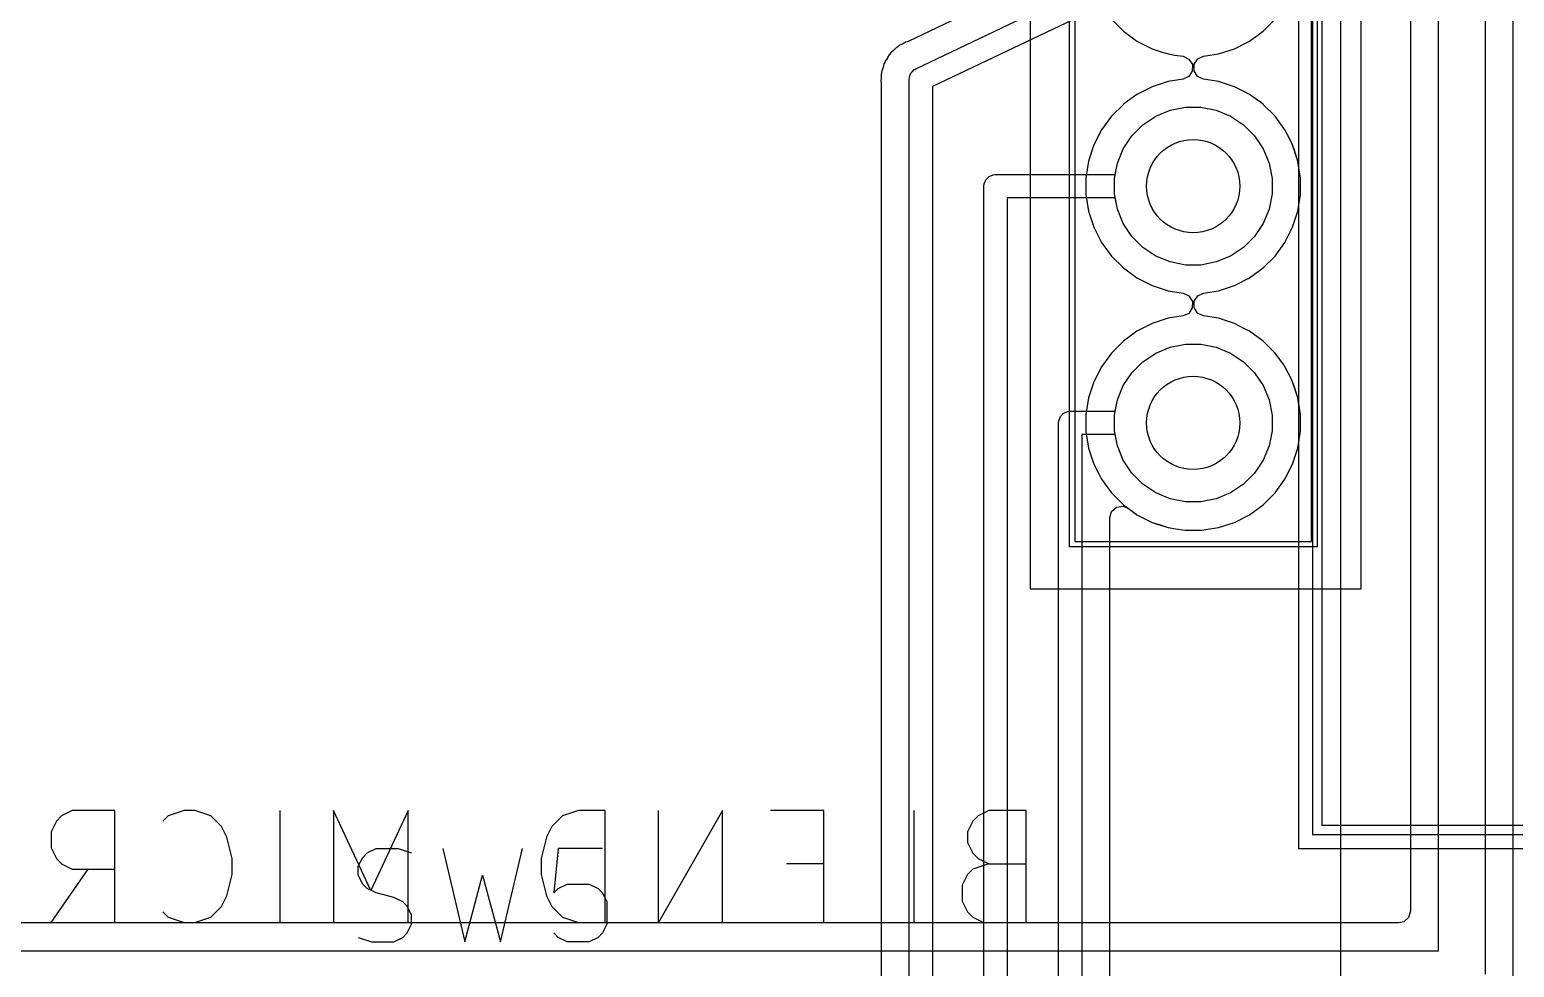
# Model space of a CAD drawing. Extents: x 0 to 96, y -64 to 1.6.
# Drawn here: x 43.14 to 59.06, y -40.53 to -30.47 of the extents above; entities that cross this region are included whole.
import ezdxf

# ---------------------------------------------------------------- set-up
doc = ezdxf.new("R2010")
doc.units = 0
for name, color, linetype in [('BLACK', 7, 'CONTINUOUS'), ('GRAY2', 8, 'CONTINUOUS'), ('GRAY3', 9, 'CONTINUOUS'), ('LORANGE', 41, 'CONTINUOUS'), ('LYELLOW', 51, 'CONTINUOUS'), ('WHITE', 7, 'CONTINUOUS')]:
    doc.layers.add(name, color=color, linetype=linetype)

msp = doc.modelspace()

# ---------------------------------------------------------------- linework, layer by layer
at = {"layer": 'BLACK', "linetype": 'CONTINUOUS'}
for p, q in [((59.0505, -32), (59.0505, -4.134525)), ((58.75, -4.207), (58.75, -40.6)), ((58.25, -40.35), (58.25, -4.457)), ((57.9495, -4.8815), (57.9495, -39.9255)), ((54.398891, -29.718097), (52.562375, -30.594214)), ((52.646179, -30.88718), (54.807568, -29.856078)), ((54.918715, -30.080046), (52.825, -31.078863)), ((54.742445, -30.356499), (54.8705, -30.484554)), ((56.369501, -30.484553), (56.497553, -30.356501)), ((56.369501, -30.484553), (56.497553, -30.356501)), ((54.8705, -30.484554), (54.870505, -30.484558)), ((54.870505, -30.484558), (54.96817, -30.555515)), ((54.96817, -30.555515), (55.017006, -30.590996)), ((56.222994, -30.590996), (56.369501, -30.484553)), ((56.222994, -30.590996), (56.369501, -30.484553)), ((52.377922, -30.717393), (52.363422, -30.734828)), ((52.381046, -30.712847), (52.377922, -30.717393)), ((52.381047, -30.712846), (52.381046, -30.712847)), ((52.407228, -30.69048), (52.381047, -30.712846)), ((52.40723, -30.69048), (52.407228, -30.69048)), ((52.41094, -30.68731), (52.40723, -30.69048)), ((52.438737, -30.659515), (52.41094, -30.68731)), ((52.453377, -30.651062), (52.438737, -30.659515)), ((52.462033, -30.643668), (52.453377, -30.651062)), ((52.466234, -30.640079), (52.462033, -30.643668)), ((52.497334, -30.625242), (52.466234, -30.640079)), ((52.501736, -30.62314), (52.497332, -30.625242)), ((52.497332, -30.625242), (52.497334, -30.625242)), ((52.535763, -30.603497), (52.501736, -30.62314)), ((52.552085, -30.599122), (52.535763, -30.603497)), ((52.562375, -30.594214), (52.552085, -30.599122)), ((55.017006, -30.590996), (55.122484, -30.64474)), ((55.122484, -30.64474), (55.17836, -30.673211)), ((55.17836, -30.673211), (55.178363, -30.673212)), ((55.178363, -30.673212), (55.264476, -30.701191)), ((55.264476, -30.701191), (55.350591, -30.729171)), ((55.889409, -30.729171), (56.061639, -30.673211)), ((55.889409, -30.729171), (56.061639, -30.673211)), ((56.061639, -30.673211), (56.222994, -30.590996)), ((56.061639, -30.673211), (56.222994, -30.590996)), ((52.29332, -30.873741), (52.280201, -30.910798)), ((52.294579, -30.869041), (52.29332, -30.873741)), ((52.303496, -30.835764), (52.294579, -30.869041)), ((52.303497, -30.835762), (52.303496, -30.835764)), ((52.306256, -30.830983), (52.303497, -30.835762)), ((52.306257, -30.830979), (52.306256, -30.830983)), ((52.311953, -30.821113), (52.306257, -30.830979)), ((52.317593, -30.805185), (52.311953, -30.821113)), ((52.339844, -30.772804), (52.317593, -30.805185)), ((52.342288, -30.768572), (52.339844, -30.772804)), ((52.342289, -30.768573), (52.342288, -30.768572)), ((52.359516, -30.738734), (52.342289, -30.768573)), ((52.363422, -30.734828), (52.359516, -30.738734)), ((55.350591, -30.729171), (55.423639, -30.74074)), ((55.423639, -30.74074), (55.510678, -30.754527)), ((55.510678, -30.754527), (55.573813, -30.784456)), ((55.573813, -30.784456), (55.610744, -30.843768)), ((55.610744, -30.843768), (55.609746, -30.913631)), ((55.629255, -30.910232), (55.630253, -30.84037)), ((55.629255, -30.910232), (55.630253, -30.84037)), ((55.630253, -30.84037), (55.668863, -30.782137)), ((55.630253, -30.84037), (55.668863, -30.782137)), ((55.668863, -30.782137), (55.729321, -30.754527)), ((55.668863, -30.782137), (55.729321, -30.754527)), ((55.729321, -30.754527), (55.799425, -30.743422)), ((55.729321, -30.754527), (55.799425, -30.743422)), ((55.799425, -30.743422), (55.889409, -30.729171)), ((55.799425, -30.743422), (55.889409, -30.729171)), ((52.2745, -30.983296), (52.271418, -31.022489)), ((52.271418, -31.022489), (52.2745, -31.039112)), ((52.275927, -30.938655), (52.2745, -30.943982)), ((52.2745, -30.943982), (52.2745, -30.983296)), ((52.2745, -31.039112), (52.2745, -47.935815)), ((52.278875, -30.92765), (52.275927, -30.938653)), ((52.275927, -30.938653), (52.275927, -30.938655)), ((52.280201, -30.910798), (52.278875, -30.92765)), ((52.575, -31), (52.576456, -30.98521)), ((52.575, -47.985399), (52.575, -31)), ((52.576292, -30.982072), (52.576948, -30.980217)), ((52.576456, -30.98521), (52.576292, -30.982072)), ((52.576948, -30.980217), (52.577402, -30.975614)), ((52.577402, -30.975614), (52.585502, -30.956057)), ((52.585502, -30.956057), (52.59257, -30.936095)), ((52.59257, -30.936095), (52.594794, -30.933624)), ((52.594794, -30.933624), (52.596066, -30.930554)), ((52.596066, -30.930554), (52.611035, -30.915584)), ((52.611035, -30.915584), (52.625203, -30.899848)), ((52.625203, -30.899848), (52.629164, -30.897455)), ((52.629164, -30.897455), (52.630554, -30.896066)), ((52.630554, -30.896066), (52.633454, -30.894864)), ((52.633454, -30.894864), (52.646179, -30.88718)), ((55.350589, -31.024829), (55.178363, -31.080787)), ((55.510678, -30.999473), (55.350589, -31.024829)), ((55.571136, -30.971863), (55.510678, -30.999473)), ((55.609746, -30.913631), (55.571136, -30.971863)), ((55.666186, -30.969544), (55.629255, -30.910232)), ((55.666186, -30.969544), (55.629255, -30.910232)), ((55.729321, -30.999473), (55.666186, -30.969544)), ((55.729321, -30.999473), (55.666186, -30.969544)), ((55.88941, -31.024829), (55.729321, -30.999473)), ((55.88941, -31.024829), (55.729321, -30.999473)), ((56.061636, -31.080787), (55.88941, -31.024829)), ((56.061636, -31.080787), (55.88941, -31.024829)), ((52.825, -31.078863), (52.825, -48)), ((55.017002, -31.163006), (54.870505, -31.269441)), ((55.17836, -31.080788), (55.017002, -31.163006)), ((55.178363, -31.080787), (55.17836, -31.080788)), ((56.061639, -31.080788), (56.061636, -31.080787)), ((56.061639, -31.080788), (56.061636, -31.080787)), ((56.1713, -31.136664), (56.061639, -31.080788)), ((56.1713, -31.136664), (56.061639, -31.080788)), ((56.222994, -31.163004), (56.1713, -31.136664)), ((56.222994, -31.163004), (56.1713, -31.136664)), ((56.222996, -31.163005), (56.222994, -31.163004)), ((56.222996, -31.163005), (56.222994, -31.163004)), ((56.222997, -31.163006), (56.222996, -31.163005)), ((56.222997, -31.163006), (56.222996, -31.163005)), ((56.369494, -31.269441), (56.222997, -31.163006)), ((56.369494, -31.269441), (56.222997, -31.163006)), ((54.8705, -31.269445), (54.742445, -31.3975)), ((54.870505, -31.269441), (54.8705, -31.269445)), ((55.219313, -31.397367), (55.373258, -31.333601)), ((55.219313, -31.397367), (55.373258, -31.333601)), ((55.373258, -31.333601), (55.536685, -31.301093)), ((55.373258, -31.333601), (55.536685, -31.301093)), ((55.536685, -31.301093), (55.703315, -31.301093)), ((55.536685, -31.301093), (55.703315, -31.301093)), ((55.703315, -31.301093), (55.866742, -31.333601)), ((55.703315, -31.301093), (55.866742, -31.333601)), ((55.866742, -31.333601), (56.020687, -31.397367)), ((55.866742, -31.333601), (56.020687, -31.397367)), ((56.369499, -31.269445), (56.369494, -31.269441)), ((56.369499, -31.269445), (56.369494, -31.269441)), ((56.497554, -31.3975), (56.369499, -31.269445)), ((56.497554, -31.3975), (56.369499, -31.269445)), ((54.742441, -31.397505), (54.636006, -31.544002)), ((54.742445, -31.3975), (54.742441, -31.397505)), ((54.962941, -31.607766), (55.080766, -31.489941)), ((54.962941, -31.607766), (55.080766, -31.489941)), ((55.080766, -31.489941), (55.219313, -31.397367)), ((55.080766, -31.489941), (55.219313, -31.397367)), ((56.020687, -31.397367), (56.159234, -31.489941)), ((56.020687, -31.397367), (56.159234, -31.489941)), ((56.159234, -31.489941), (56.277059, -31.607766)), ((56.159234, -31.489941), (56.277059, -31.607766)), ((56.497558, -31.397505), (56.497554, -31.3975)), ((56.497558, -31.397505), (56.497554, -31.3975)), ((56.566768, -31.492766), (56.497558, -31.397505)), ((56.566768, -31.492766), (56.497558, -31.397505)), ((56.603996, -31.544006), (56.566768, -31.492766)), ((56.603996, -31.544006), (56.566768, -31.492766)), ((54.636006, -31.544002), (54.553788, -31.70536)), ((54.870367, -31.746313), (54.962941, -31.607766)), ((54.870367, -31.746313), (54.962941, -31.607766)), ((56.277059, -31.607766), (56.369633, -31.746313)), ((56.277059, -31.607766), (56.369633, -31.746313)), ((56.65774, -31.649484), (56.603996, -31.544006)), ((56.65774, -31.649484), (56.603996, -31.544006)), ((56.686211, -31.70536), (56.65774, -31.649484)), ((56.686211, -31.70536), (56.65774, -31.649484)), ((54.553787, -31.705363), (54.497829, -31.877589)), ((54.553788, -31.70536), (54.553787, -31.705363)), ((54.806601, -31.900258), (54.870367, -31.746313)), ((54.806601, -31.900258), (54.870367, -31.746313)), ((56.369633, -31.746313), (56.433399, -31.900258)), ((56.369633, -31.746313), (56.433399, -31.900258)), ((56.686212, -31.705363), (56.686211, -31.70536)), ((56.686211, -31.705361), (56.686211, -31.70536)), ((56.742171, -31.877591), (56.686211, -31.705361)), ((56.700877, -31.7505), (56.686212, -31.705363)), ((56.742171, -31.877591), (56.700877, -31.7505)), ((54.497829, -31.877589), (54.4695, -32.056448)), ((54.774093, -32.063685), (54.806601, -31.900258)), ((54.782385, -32.022), (54.806601, -31.900258)), ((56.433399, -31.900258), (56.465907, -32.063685)), ((56.433399, -31.900258), (56.465907, -32.063685)), ((56.743461, -31.885737), (56.742171, -31.877591)), ((56.754019, -31.952397), (56.742171, -31.877591)), ((56.7705, -32.056448), (56.743461, -31.885737)), ((56.7705, -32.056448), (56.754019, -31.952397)), ((53.375, -32.147), (53.377402, -32.122614)), ((53.375, -54.747745), (53.375, -32.147)), ((53.377402, -32.122614), (53.396066, -32.077554)), ((53.396066, -32.077554), (53.430554, -32.043066)), ((53.430554, -32.043066), (53.475614, -32.024402)), ((53.475614, -32.024402), (53.5, -32.022)), ((53.5, -32.022), (54.782385, -32.022)), ((54.4695, -32.056448), (54.4695, -32.237551)), ((54.774093, -32.230315), (54.774093, -32.063685)), ((56.465907, -32.063685), (56.465907, -32.230315)), ((56.465907, -32.063685), (56.465907, -32.230315)), ((56.7705, -32.237551), (56.7705, -32.056448)), ((56.7705, -32.237551), (56.7705, -32.056448)), ((59.0505, -35.689778), (59.0505, -32)), ((54.782385, -32.272), (53.625, -32.272)), ((53.625, -32.272), (53.625, -54.95)), ((54.4695, -32.237551), (54.497829, -32.41641)), ((54.806601, -32.393742), (54.774093, -32.230315)), ((54.806601, -32.393742), (54.782385, -32.272)), ((56.465907, -32.230315), (56.433399, -32.393742)), ((56.465907, -32.230315), (56.433399, -32.393742)), ((56.756765, -32.324259), (56.7705, -32.237551)), ((56.756765, -32.324259), (56.7705, -32.237551)), ((54.497829, -32.41641), (54.553787, -32.588636)), ((54.870367, -32.547687), (54.806601, -32.393742)), ((54.870367, -32.547687), (54.806601, -32.393742)), ((56.433399, -32.393742), (56.369633, -32.547687)), ((56.433399, -32.393742), (56.369633, -32.547687)), ((56.686211, -32.588639), (56.742171, -32.416409)), ((56.686211, -32.588639), (56.742171, -32.416409)), ((56.742171, -32.416409), (56.756765, -32.324259)), ((56.742171, -32.416409), (56.756765, -32.324259)), ((54.553787, -32.588636), (54.553788, -32.588639)), ((54.553788, -32.588639), (54.636006, -32.749997)), ((54.962941, -32.686234), (54.870367, -32.547687)), ((54.962941, -32.686234), (54.870367, -32.547687)), ((56.369633, -32.547687), (56.277059, -32.686234)), ((56.369633, -32.547687), (56.277059, -32.686234)), ((56.603996, -32.749994), (56.686211, -32.588639)), ((56.603996, -32.749994), (56.686211, -32.588639)), ((54.636006, -32.749997), (54.742441, -32.896494)), ((55.080766, -32.804059), (54.962941, -32.686234)), ((55.080766, -32.804059), (54.962941, -32.686234)), ((56.277059, -32.686234), (56.159234, -32.804059)), ((56.277059, -32.686234), (56.159234, -32.804059)), ((56.497553, -32.896501), (56.603996, -32.749994)), ((56.497553, -32.896501), (56.603996, -32.749994)), ((54.742441, -32.896494), (54.742445, -32.896499)), ((54.742445, -32.896499), (54.8705, -33.024554)), ((55.219313, -32.896633), (55.080766, -32.804059)), ((55.219313, -32.896633), (55.080766, -32.804059)), ((55.373258, -32.960399), (55.219313, -32.896633)), ((55.373258, -32.960399), (55.219313, -32.896633)), ((56.020687, -32.896633), (55.866742, -32.960399)), ((56.020687, -32.896633), (55.866742, -32.960399)), ((56.159234, -32.804059), (56.020687, -32.896633)), ((56.159234, -32.804059), (56.020687, -32.896633)), ((56.369501, -33.024553), (56.497553, -32.896501)), ((56.369501, -33.024553), (56.497553, -32.896501)), ((54.8705, -33.024554), (54.870505, -33.024558)), ((54.870505, -33.024558), (54.998287, -33.117396)), ((55.536685, -32.992907), (55.373258, -32.960399)), ((55.536685, -32.992907), (55.373258, -32.960399)), ((55.703315, -32.992907), (55.536685, -32.992907)), ((55.703315, -32.992907), (55.536685, -32.992907)), ((55.866742, -32.960399), (55.703315, -32.992907)), ((55.866742, -32.960399), (55.703315, -32.992907)), ((56.222994, -33.130996), (56.369501, -33.024553)), ((56.222994, -33.130996), (56.369501, -33.024553)), ((54.998287, -33.117396), (55.017006, -33.130996)), ((55.017006, -33.130996), (55.122484, -33.18474)), ((55.122484, -33.18474), (55.17836, -33.213211)), ((55.17836, -33.213211), (55.178363, -33.213212)), ((55.178363, -33.213212), (55.264476, -33.241191)), ((55.264476, -33.241191), (55.350591, -33.269171)), ((55.350591, -33.269171), (55.423639, -33.28074)), ((55.799425, -33.283422), (55.889409, -33.269171)), ((55.799425, -33.283422), (55.889409, -33.269171)), ((55.889409, -33.269171), (56.061639, -33.213211)), ((55.889409, -33.269171), (56.061639, -33.213211)), ((56.061639, -33.213211), (56.222994, -33.130996)), ((56.061639, -33.213211), (56.222994, -33.130996)), ((55.423639, -33.28074), (55.510678, -33.294527)), ((55.510678, -33.294527), (55.573813, -33.324456)), ((55.573813, -33.324456), (55.610744, -33.383768)), ((55.610744, -33.383768), (55.609746, -33.453631)), ((55.629255, -33.450232), (55.630253, -33.38037)), ((55.629255, -33.450232), (55.630253, -33.38037)), ((55.630253, -33.38037), (55.668863, -33.322137)), ((55.630253, -33.38037), (55.668863, -33.322137)), ((55.668863, -33.322137), (55.729321, -33.294527)), ((55.668863, -33.322137), (55.729321, -33.294527)), ((55.729321, -33.294527), (55.799425, -33.283422)), ((55.729321, -33.294527), (55.799425, -33.283422)), ((55.350589, -33.564829), (55.178363, -33.620787)), ((55.510678, -33.539473), (55.350589, -33.564829)), ((55.571136, -33.511863), (55.510678, -33.539473)), ((55.609746, -33.453631), (55.571136, -33.511863)), ((55.666186, -33.509544), (55.629255, -33.450232)), ((55.666186, -33.509544), (55.629255, -33.450232)), ((55.729321, -33.539473), (55.666186, -33.509544)), ((55.729321, -33.539473), (55.666186, -33.509544)), ((55.88941, -33.564829), (55.729321, -33.539473)), ((55.88941, -33.564829), (55.729321, -33.539473)), ((56.061636, -33.620787), (55.88941, -33.564829)), ((56.061636, -33.620787), (55.88941, -33.564829)), ((55.017002, -33.703006), (54.870505, -33.809441)), ((55.17836, -33.620788), (55.017002, -33.703006)), ((55.178363, -33.620787), (55.17836, -33.620788)), ((56.061639, -33.620788), (56.061636, -33.620787)), ((56.061639, -33.620788), (56.061636, -33.620787)), ((56.1713, -33.676664), (56.061639, -33.620788)), ((56.1713, -33.676664), (56.061639, -33.620788)), ((56.222994, -33.703004), (56.1713, -33.676664)), ((56.222994, -33.703004), (56.1713, -33.676664)), ((56.222996, -33.703005), (56.222994, -33.703004)), ((56.222996, -33.703005), (56.222994, -33.703004)), ((56.222997, -33.703006), (56.222996, -33.703005)), ((56.222997, -33.703006), (56.222996, -33.703005)), ((56.369494, -33.809441), (56.222997, -33.703006)), ((56.369494, -33.809441), (56.222997, -33.703006)), ((54.8705, -33.809445), (54.742445, -33.9375)), ((54.870505, -33.809441), (54.8705, -33.809445)), ((55.219313, -33.937367), (55.373258, -33.873601)), ((55.219313, -33.937367), (55.373258, -33.873601)), ((55.373258, -33.873601), (55.536685, -33.841093)), ((55.373258, -33.873601), (55.536685, -33.841093)), ((55.536685, -33.841093), (55.703315, -33.841093)), ((55.536685, -33.841093), (55.703315, -33.841093)), ((55.703315, -33.841093), (55.866742, -33.873601)), ((55.703315, -33.841093), (55.866742, -33.873601)), ((55.866742, -33.873601), (56.020687, -33.937367)), ((55.866742, -33.873601), (56.020687, -33.937367)), ((56.369499, -33.809445), (56.369494, -33.809441)), ((56.369499, -33.809445), (56.369494, -33.809441)), ((56.497554, -33.9375), (56.369499, -33.809445)), ((56.497554, -33.9375), (56.369499, -33.809445)), ((54.742441, -33.937505), (54.636006, -34.084002)), ((54.742445, -33.9375), (54.742441, -33.937505)), ((54.962941, -34.147766), (55.080766, -34.029941)), ((54.962941, -34.147766), (55.080766, -34.029941)), ((55.080766, -34.029941), (55.219313, -33.937367)), ((55.080766, -34.029941), (55.219313, -33.937367)), ((56.020687, -33.937367), (56.159234, -34.029941)), ((56.020687, -33.937367), (56.159234, -34.029941)), ((56.159234, -34.029941), (56.277059, -34.147766)), ((56.159234, -34.029941), (56.277059, -34.147766)), ((56.497558, -33.937505), (56.497554, -33.9375)), ((56.497558, -33.937505), (56.497554, -33.9375)), ((56.590396, -34.065287), (56.497558, -33.937505)), ((56.590396, -34.065287), (56.497558, -33.937505)), ((56.603996, -34.084006), (56.590396, -34.065287)), ((56.603996, -34.084006), (56.590396, -34.065287)), ((54.636006, -34.084002), (54.553788, -34.24536)), ((54.870367, -34.286313), (54.962941, -34.147766)), ((54.870367, -34.286313), (54.962941, -34.147766)), ((56.277059, -34.147766), (56.369633, -34.286313)), ((56.277059, -34.147766), (56.369633, -34.286313)), ((56.65774, -34.189484), (56.603996, -34.084006)), ((56.65774, -34.189484), (56.603996, -34.084006)), ((56.686211, -34.24536), (56.65774, -34.189484)), ((56.686211, -34.24536), (56.65774, -34.189484)), ((54.553787, -34.245363), (54.497829, -34.417589)), ((54.553788, -34.24536), (54.553787, -34.245363)), ((54.806601, -34.440258), (54.870367, -34.286313)), ((54.806601, -34.440258), (54.870367, -34.286313)), ((56.369633, -34.286313), (56.433399, -34.440258)), ((56.369633, -34.286313), (56.433399, -34.440258)), ((56.686212, -34.245363), (56.686211, -34.24536)), ((56.686211, -34.245361), (56.686211, -34.24536)), ((56.742171, -34.417591), (56.686211, -34.245361)), ((56.705112, -34.303532), (56.686212, -34.245363)), ((56.742171, -34.417591), (56.705112, -34.303532)), ((54.497829, -34.417589), (54.4695, -34.596448)), ((54.774093, -34.603685), (54.806601, -34.440258)), ((54.782385, -34.562), (54.806601, -34.440258)), ((56.433399, -34.440258), (56.465907, -34.603685)), ((56.433399, -34.440258), (56.465907, -34.603685)), ((56.751734, -34.477972), (56.742171, -34.417591)), ((56.754019, -34.492397), (56.742171, -34.417591)), ((56.7705, -34.596448), (56.751734, -34.477972)), ((56.7705, -34.596448), (56.754019, -34.492397)), ((54.175, -34.687), (54.177402, -34.662614)), ((54.175, -56.075), (54.175, -34.687)), ((54.177402, -34.662614), (54.196066, -34.617554)), ((54.196066, -34.617554), (54.230554, -34.583066)), ((54.230554, -34.583066), (54.275614, -34.564402)), ((54.275614, -34.564402), (54.3, -34.562)), ((54.3, -34.562), (54.782385, -34.562)), ((54.4695, -34.596448), (54.4695, -34.777551)), ((54.774093, -34.770315), (54.774093, -34.603685)), ((56.465907, -34.603685), (56.465907, -34.770315)), ((56.465907, -34.603685), (56.465907, -34.770315)), ((56.7705, -34.777551), (56.7705, -34.596448)), ((56.7705, -34.777551), (56.7705, -34.596448)), ((54.782385, -34.812), (54.425, -34.812)), ((54.425, -34.812), (54.425, -56.2)), ((54.4695, -34.777551), (54.497829, -34.95641)), ((54.806601, -34.933742), (54.774093, -34.770315)), ((54.806601, -34.933742), (54.782385, -34.812)), ((56.465907, -34.770315), (56.433399, -34.933742)), ((56.465907, -34.770315), (56.433399, -34.933742)), ((56.742171, -34.956409), (56.756765, -34.864259)), ((56.742171, -34.956409), (56.756765, -34.864259)), ((56.756765, -34.864259), (56.7705, -34.777551)), ((56.756765, -34.864259), (56.7705, -34.777551)), ((54.497829, -34.95641), (54.553787, -35.128636)), ((54.870367, -35.087687), (54.806601, -34.933742)), ((54.870367, -35.087687), (54.806601, -34.933742)), ((56.433399, -34.933742), (56.369633, -35.087687)), ((56.433399, -34.933742), (56.369633, -35.087687)), ((56.686211, -35.128639), (56.742171, -34.956409)), ((56.686211, -35.128639), (56.742171, -34.956409)), ((54.553787, -35.128636), (54.553788, -35.128639)), ((54.553788, -35.128639), (54.609664, -35.2383)), ((54.962941, -35.226234), (54.870367, -35.087687)), ((54.962941, -35.226234), (54.870367, -35.087687)), ((56.369633, -35.087687), (56.277059, -35.226234)), ((56.369633, -35.087687), (56.277059, -35.226234)), ((56.603996, -35.289994), (56.686211, -35.128639)), ((56.603996, -35.289994), (56.686211, -35.128639)), ((54.609664, -35.2383), (54.62194, -35.262393)), ((54.62194, -35.262393), (54.636006, -35.289997)), ((54.636006, -35.289997), (54.742441, -35.436494)), ((55.080766, -35.344059), (54.962941, -35.226234)), ((55.080766, -35.344059), (54.962941, -35.226234)), ((56.277059, -35.226234), (56.159234, -35.344059)), ((56.277059, -35.226234), (56.159234, -35.344059)), ((56.497553, -35.436501), (56.603996, -35.289994)), ((56.497553, -35.436501), (56.603996, -35.289994)), ((54.742441, -35.436494), (54.742445, -35.436499)), ((54.742445, -35.436499), (54.8705, -35.564554)), ((55.219313, -35.436633), (55.080766, -35.344059)), ((55.219313, -35.436633), (55.080766, -35.344059)), ((55.373258, -35.500399), (55.219313, -35.436633)), ((55.373258, -35.500399), (55.219313, -35.436633)), ((55.536685, -35.532907), (55.373258, -35.500399)), ((55.536685, -35.532907), (55.373258, -35.500399)), ((55.866742, -35.500399), (55.703315, -35.532907)), ((55.866742, -35.500399), (55.703315, -35.532907)), ((56.020687, -35.436633), (55.866742, -35.500399)), ((56.020687, -35.436633), (55.866742, -35.500399)), ((56.159234, -35.344059), (56.020687, -35.436633)), ((56.159234, -35.344059), (56.020687, -35.436633)), ((56.369501, -35.564553), (56.497553, -35.436501)), ((56.369501, -35.564553), (56.497553, -35.436501)), ((54.7255, -35.702569), (54.745185, -35.63553)), ((54.745185, -35.63553), (54.797989, -35.589775)), ((54.797989, -35.589775), (54.867147, -35.579831)), ((54.867147, -35.579831), (54.922385, -35.602251)), ((54.8705, -35.564554), (54.870505, -35.564558)), ((54.870505, -35.564558), (54.998287, -35.657396)), ((54.922385, -35.602251), (55.00723, -35.663894)), ((54.998287, -35.657396), (55.017006, -35.670996)), ((55.703315, -35.532907), (55.536685, -35.532907)), ((55.703315, -35.532907), (55.536685, -35.532907)), ((56.222994, -35.670996), (56.369501, -35.564553)), ((56.222994, -35.670996), (56.369501, -35.564553)), ((54.7255, -38.374071), (54.7255, -35.702569)), ((55.00723, -35.663894), (55.017006, -35.670996)), ((55.017006, -35.670996), (55.122484, -35.72474)), ((55.017006, -35.670996), (55.122484, -35.72474)), ((55.122484, -35.72474), (55.17836, -35.753211)), ((55.122484, -35.72474), (55.17836, -35.753211)), ((55.17836, -35.753211), (55.178363, -35.753212)), ((55.17836, -35.753211), (55.178363, -35.753212)), ((55.178363, -35.753212), (55.222471, -35.767543)), ((55.178363, -35.753212), (55.264476, -35.781191)), ((55.222471, -35.767543), (55.350591, -35.809171)), ((55.264476, -35.781191), (55.350591, -35.809171)), ((55.350591, -35.809171), (55.433429, -35.822291)), ((55.350591, -35.809171), (55.433429, -35.822291)), ((55.797259, -35.823765), (55.889409, -35.809171)), ((55.797259, -35.823765), (55.889409, -35.809171)), ((55.889409, -35.809171), (56.061639, -35.753211)), ((55.889409, -35.809171), (56.061639, -35.753211)), ((56.061639, -35.753211), (56.222994, -35.670996)), ((56.061639, -35.753211), (56.222994, -35.670996)), ((59.0505, -38.374071), (59.0505, -35.689778)), ((55.433429, -35.822291), (55.529449, -35.8375)), ((55.433429, -35.822291), (55.529449, -35.8375)), ((55.529449, -35.8375), (55.529454, -35.8375)), ((55.529449, -35.8375), (55.529454, -35.8375)), ((55.529454, -35.8375), (55.710551, -35.8375)), ((55.529454, -35.8375), (55.710551, -35.8375)), ((55.710551, -35.8375), (55.797259, -35.823765)), ((55.710551, -35.8375), (55.797259, -35.823765)), ((54.7255, -48), (54.7255, -38.374071)), ((59.0505, -40.672475), (59.0505, -38.374071)), ((57.9495, -39.9255), (57.929815, -39.992539)), ((57.8255, -40.0495), (32.971011, -40.0495)), ((57.877011, -40.038294), (57.8255, -40.0495)), ((57.929815, -39.992539), (57.877011, -40.038294)), ((27.75, -40.35), (58.25, -40.35))]:
    msp.add_line(p, q, dxfattribs=at)
at = {"layer": 'BLACK'}
for centre in [(55.62, -32.147), (55.62, -32.147), (55.62, -34.687), (55.62, -34.687)]:
    msp.add_circle(centre, 0.5, dxfattribs=at)
at = {"layer": 'GRAY2', "linetype": 'CONTINUOUS'}
for p, q in [((56.89, -35.957), (56.89, -0.397)), ((54.35, -1.032), (54.35, -35.957)), ((54.35, -35.957), (56.89, -35.957))]:
    msp.add_line(p, q, dxfattribs=at)
at = {"layer": 'GRAY3', "linetype": 'CONTINUOUS'}
for p, q in [((57, -25), (57, -39)), ((57, -39), (71, -39))]:
    msp.add_line(p, q, dxfattribs=at)
at = {"layer": 'LORANGE', "linetype": 'CONTINUOUS'}
for p, q in [((57.2, -0.2), (57.2, -42.1)), ((54.29, -2.937), (54.29, -36.017)), ((56.95, -2.937), (56.95, -36.017)), ((56.95, -36.017), (54.29, -36.017)), ((43.599998, -38.844742), (43.485713, -38.901885)), ((44.057141, -38.844742), (43.599998, -38.844742)), ((44.057141, -40.044742), (44.057141, -38.844742)), ((44.799998, -38.844742), (44.62857, -38.901885)), ((44.914284, -38.844742), (44.799998, -38.844742)), ((45.085713, -38.901885), (44.914284, -38.844742)), ((45.82857, -40.044742), (45.82857, -38.844742)), ((46.799999, -39.701885), (46.399999, -38.844742)), ((46.399999, -38.844742), (46.399999, -40.044742)), ((47.199999, -38.844742), (46.799999, -39.701885)), ((47.199999, -40.044742), (47.199999, -38.844742)), ((49.028571, -38.844742), (48.857142, -38.901885)), ((49.314285, -38.844742), (49.028571, -38.844742)), ((49.314285, -40.044742), (49.314285, -38.844742)), ((50.571428, -38.844742), (49.885714, -40.044742)), ((49.885714, -40.044742), (49.885714, -38.844742)), ((50.571428, -40.044742), (50.571428, -38.844742)), ((51.657142, -38.844742), (51.085714, -38.844742)), ((51.657142, -40.044742), (51.657142, -38.844742)), ((52.628571, -40.044742), (52.628571, -38.844742)), ((53.428571, -38.844742), (53.314286, -38.901885)), ((53.828571, -38.844742), (53.428571, -38.844742)), ((53.828571, -40.044742), (53.828571, -38.844742)), ((43.42857, -38.959028), (43.371427, -39.073314)), ((43.485713, -38.901885), (43.42857, -38.959028)), ((44.62857, -38.901885), (44.571427, -38.959028)), ((45.199998, -39.016171), (45.085713, -38.901885)), ((48.857142, -38.901885), (48.742857, -39.016171)), ((53.257143, -38.959028), (53.2, -39.073314)), ((53.314286, -38.901885), (53.257143, -38.959028)), ((43.371427, -39.073314), (43.371427, -39.244742)), ((45.257141, -39.130457), (45.199998, -39.016171)), ((45.314284, -39.359028), (45.257141, -39.130457)), ((48.685714, -39.130457), (48.628571, -39.359028)), ((48.742857, -39.016171), (48.685714, -39.130457)), ((53.2, -39.073314), (53.2, -39.1876)), ((43.371427, -39.244742), (43.42857, -39.359028)), ((53.2, -39.1876), (53.257143, -39.301885)), ((53.257143, -39.301885), (53.314286, -39.359028)), ((43.371427, -40.044742), (43.771427, -39.473314)), ((43.42857, -39.359028), (43.485713, -39.416171)), ((43.485713, -39.416171), (43.599998, -39.473314)), ((43.599998, -39.473314), (44.057141, -39.473314)), ((45.314284, -39.530457), (45.314284, -39.359028)), ((48.628571, -39.359028), (48.628571, -39.530457)), ((51.657142, -39.416171), (51.257142, -39.416171)), ((53.257143, -39.473314), (53.2, -39.530457)), ((53.428571, -39.416171), (53.257143, -39.473314)), ((53.314286, -39.359028), (53.428571, -39.416171)), ((53.428571, -39.416171), (53.828571, -39.416171)), ((45.257141, -39.759028), (45.314284, -39.530457)), ((48.628571, -39.530457), (48.685714, -39.759028)), ((53.2, -39.530457), (53.142857, -39.644742)), ((45.199998, -39.873314), (45.257141, -39.759028)), ((48.685714, -39.759028), (48.742857, -39.873314)), ((53.142857, -39.644742), (53.142857, -39.816171)), ((44.571427, -39.930457), (44.62857, -39.9876)), ((45.085713, -39.9876), (45.199998, -39.873314)), ((48.742857, -39.873314), (48.857142, -39.9876)), ((53.142857, -39.816171), (53.2, -39.930457)), ((53.2, -39.930457), (53.257143, -39.9876)), ((44.62857, -39.9876), (44.799998, -40.044742)), ((44.799998, -40.044742), (44.914284, -40.044742)), ((44.914284, -40.044742), (45.085713, -39.9876)), ((48.857142, -39.9876), (49.028571, -40.044742)), ((49.028571, -40.044742), (49.314285, -40.044742)), ((51.085714, -40.044742), (51.657142, -40.044742)), ((52.057143, -40.044742), (52.628571, -40.044742)), ((53.257143, -39.9876), (53.371428, -40.044742)), ((53.371428, -40.044742), (53.828571, -40.044742))]:
    msp.add_line(p, q, dxfattribs=at)
at = {"layer": 'LYELLOW', "linetype": 'CONTINUOUS'}
for p, q in [((56.9, -24.9), (56.9, -39.1)), ((56.9, -39.1), (71.1, -39.1)), ((46.714286, -39.347457), (46.761905, -39.299838)), ((46.761905, -39.299838), (46.857143, -39.252219)), ((46.857143, -39.252219), (47.095238, -39.252219)), ((47.095238, -39.252219), (47.238095, -39.299838)), ((47.571429, -39.252219), (47.809524, -40.252219)), ((48.190476, -40.252219), (48.428572, -39.252219)), ((48.809524, -39.252219), (48.761905, -39.728409)), ((49.285714, -39.252219), (48.809524, -39.252219)), ((46.666667, -39.442695), (46.714286, -39.347457)), ((46.666667, -39.537933), (46.666667, -39.442695)), ((46.714286, -39.633171), (46.666667, -39.537933)), ((46.761905, -39.68079), (46.714286, -39.633171)), ((47.809524, -40.252219), (48, -39.537933)), ((48, -39.537933), (48.190476, -40.252219)), ((48.809524, -39.68079), (48.904762, -39.633171)), ((48.904762, -39.633171), (49.142857, -39.633171)), ((49.142857, -39.633171), (49.238095, -39.68079)), ((46.857143, -39.728409), (46.761905, -39.68079)), ((47.047619, -39.776028), (46.857143, -39.728409)), ((47.142857, -39.823647), (47.047619, -39.776028)), ((48.761905, -39.728409), (48.809524, -39.68079)), ((49.238095, -39.68079), (49.285714, -39.728409)), ((49.285714, -39.728409), (49.333333, -39.823647)), ((47.190476, -39.871266), (47.142857, -39.823647)), ((47.238095, -39.966504), (47.190476, -39.871266)), ((49.333333, -39.823647), (49.333333, -40.061742)), ((47.190476, -40.15698), (47.238095, -40.061742)), ((47.238095, -40.061742), (47.238095, -39.966504)), ((49.333333, -40.061742), (49.285714, -40.15698)), ((46.666667, -40.2046), (46.809524, -40.252219)), ((46.809524, -40.252219), (47.047619, -40.252219)), ((47.047619, -40.252219), (47.142857, -40.2046)), ((47.142857, -40.2046), (47.190476, -40.15698)), ((48.809524, -40.2046), (48.761905, -40.15698)), ((48.904762, -40.252219), (48.809524, -40.2046)), ((49.142857, -40.252219), (48.904762, -40.252219)), ((49.238095, -40.2046), (49.142857, -40.252219)), ((49.285714, -40.15698), (49.238095, -40.2046))]:
    msp.add_line(p, q, dxfattribs=at)
at = {"layer": 'WHITE', "linetype": 'CONTINUOUS'}
for p, q in [((53.87, 0.133), (53.87, -36.467)), ((57.42, -36.467), (57.42, 0.133)), ((56.75, -24.75), (56.75, -39.25)), ((53.87, -36.467), (57.42, -36.467)), ((56.75, -39.25), (71.25, -39.25))]:
    msp.add_line(p, q, dxfattribs=at)
at = {"layer": 'WHITE'}
for centre in [(55.62, -32.147), (55.62, -34.687)]:
    msp.add_circle(centre, 0.5, dxfattribs=at)

doc.saveas('drawing.dxf')
